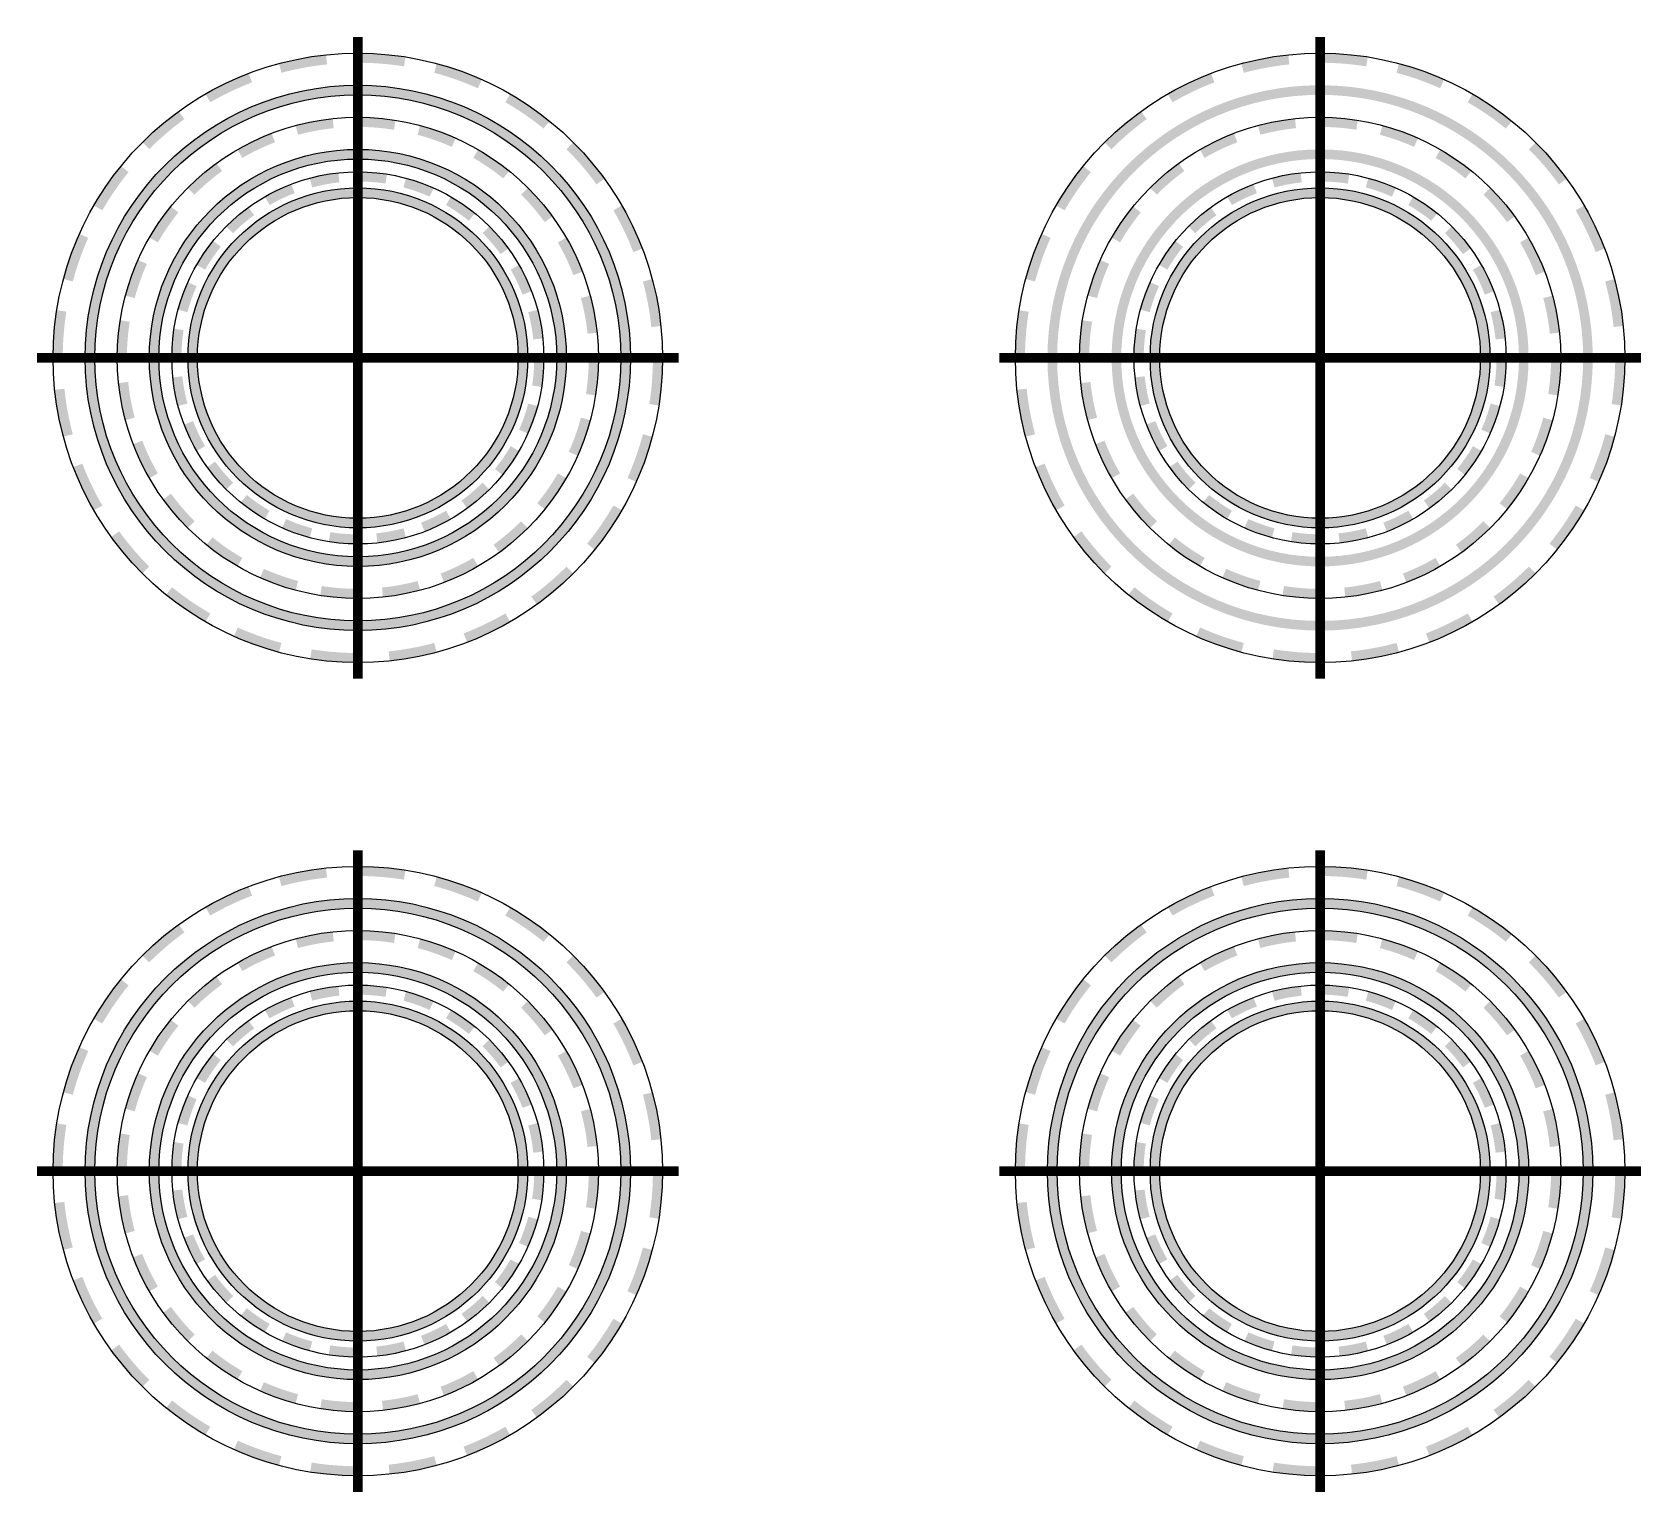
# Model space of a CAD drawing. Header units: millimetres. Extents: x 1408 to 8712, y 657 to 4836.
# Drawn here: x 1668 to 1919.5, y 1249 to 1477.3 of the extents above; entities that cross this region are included whole.
import ezdxf

# ---------------------------------------------------------------- set-up
doc = ezdxf.new("R2010")
doc.units = ezdxf.units.MM

msp = doc.modelspace()

# ---------------------------------------------------------------- hatches: boundary and pattern name
h = msp.add_hatch(color=1)
h.dxf.hatch_style = 1
h.paths.add_polyline_path([(1766.22, 1426.51), (1764.72, 1426.51, -0.03929), (1764.16, 1419.32), (1765.64, 1419.08, 0.03929)])
h.paths.add_polyline_path([(1764.61, 1438.81), (1763.16, 1438.42, -0.03929), (1764.47, 1431.32), (1765.96, 1431.48, 0.03929)])
h.paths.add_polyline_path([(1759.86, 1450.26), (1758.56, 1449.51, -0.03929), (1761.67, 1443), (1763.07, 1443.54, 0.03929)])
h.paths.add_polyline_path([(1752.31, 1460.1), (1751.25, 1459.04, -0.03929), (1755.94, 1453.55), (1757.15, 1454.43, 0.03929)])
h.paths.add_polyline_path([(1742.47, 1467.65), (1741.72, 1466.35, -0.03929), (1747.67, 1462.26), (1748.62, 1463.43, 0.03929)])
h.paths.add_polyline_path([(1731.02, 1472.39), (1730.63, 1470.95, -0.03929), (1737.43, 1468.54), (1738.04, 1469.91, 0.03929)])
h.paths.add_polyline_path([(1726.15, 1473.43, 0.03929), (1718.72, 1474.01), (1718.72, 1472.51, -0.03929), (1725.92, 1471.95)])
h.paths.add_polyline_path([(1713.76, 1473.75, 0.03929), (1706.43, 1472.39), (1706.82, 1470.95, -0.03929), (1713.92, 1472.26)])
h.paths.add_polyline_path([(1702.24, 1469.46), (1701.7, 1470.86, 0.03929), (1694.97, 1467.65), (1695.72, 1466.35, -0.03929)])
h.paths.add_polyline_path([(1691.69, 1463.73), (1690.8, 1464.94, 0.03929), (1685.14, 1460.1), (1686.2, 1459.04, -0.03929)])
h.paths.add_polyline_path([(1682.98, 1455.46), (1681.81, 1456.41, 0.03929), (1677.59, 1450.26), (1678.89, 1449.51, -0.03929)])
h.paths.add_polyline_path([(1676.7, 1445.22), (1675.33, 1445.83, 0.03929), (1672.84, 1438.81), (1674.29, 1438.42, -0.03929)])
h.paths.add_polyline_path([(1673.29, 1433.71), (1671.81, 1433.94, 0.03929), (1671.22, 1426.51), (1672.72, 1426.51, -0.03929)])
h.paths.add_polyline_path([(1672.98, 1421.7), (1671.48, 1421.55, 0.03929), (1672.84, 1414.22), (1674.29, 1414.61, -0.03929)])
h.paths.add_polyline_path([(1675.78, 1410.03), (1674.38, 1409.49, 0.03929), (1677.59, 1402.76), (1678.89, 1403.51, -0.03929)])
h.paths.add_polyline_path([(1681.51, 1399.48), (1680.3, 1398.59, 0.03929), (1685.14, 1392.93), (1686.2, 1393.99, -0.03929)])
h.paths.add_polyline_path([(1689.78, 1390.76), (1688.83, 1389.6, 0.03929), (1694.97, 1385.38), (1695.72, 1386.68, -0.03929)])
h.paths.add_polyline_path([(1706.82, 1382.08, -0.03929), (1700.01, 1384.49), (1699.4, 1383.12, 0.03929), (1706.43, 1380.63)])
h.paths.add_polyline_path([(1718.72, 1380.51, -0.03929), (1711.53, 1381.08), (1711.29, 1379.6, 0.03929), (1718.72, 1379.01)])
h.paths.add_polyline_path([(1731.02, 1380.63), (1730.63, 1382.08, -0.03929), (1723.53, 1380.77), (1723.69, 1379.27, 0.03929)])
h.paths.add_polyline_path([(1742.47, 1385.38), (1741.72, 1386.68, -0.03929), (1735.21, 1383.57), (1735.75, 1382.17, 0.03929)])
h.paths.add_polyline_path([(1752.31, 1392.93), (1751.25, 1393.99, -0.03929), (1745.76, 1389.3), (1746.64, 1388.08, 0.03929)])
h.paths.add_polyline_path([(1759.86, 1402.76), (1758.56, 1403.51, -0.03929), (1754.47, 1397.56), (1755.64, 1396.62, 0.03929)])
h.paths.add_polyline_path([(1764.61, 1414.22), (1763.16, 1414.61, -0.03929), (1760.75, 1407.8), (1762.12, 1407.19, 0.03929)])
h.paths.add_polyline_path([(1754.95, 1416.81), (1753.5, 1417.2, -0.03929), (1751.61, 1411.87), (1752.98, 1411.26, 0.03929)])
h.paths.add_polyline_path([(1751.2, 1407.76), (1749.9, 1408.51, -0.03929), (1746.7, 1403.86), (1747.87, 1402.91, 0.03929)])
h.paths.add_polyline_path([(1745.24, 1400), (1744.18, 1401.06, -0.03929), (1739.88, 1397.39), (1740.77, 1396.18, 0.03929)])
h.paths.add_polyline_path([(1736.72, 1395.34, -0.03929), (1731.63, 1392.9), (1732.16, 1391.5, 0.03929), (1737.47, 1394.04)])
h.paths.add_polyline_path([(1728.04, 1391.74, -0.03929), (1722.49, 1390.71), (1722.64, 1389.22, 0.03929), (1728.43, 1390.29)])
h.paths.add_polyline_path([(1718.72, 1390.51, -0.03929), (1713.09, 1390.96), (1712.86, 1389.47, 0.03929), (1718.72, 1389.01)])
h.paths.add_polyline_path([(1709.41, 1391.74, -0.03929), (1704.08, 1393.63), (1703.47, 1392.26, 0.03929), (1709.02, 1390.29)])
h.paths.add_polyline_path([(1696.07, 1398.54), (1695.12, 1397.37, 0.03929), (1699.97, 1394.04), (1700.72, 1395.34, -0.03929)])
h.paths.add_polyline_path([(1689.6, 1405.35), (1688.39, 1404.47, 0.03929), (1692.21, 1400), (1693.27, 1401.06, -0.03929)])
h.paths.add_polyline_path([(1685.12, 1413.61), (1683.72, 1413.07, 0.03929), (1686.25, 1407.76), (1687.55, 1408.51, -0.03929)])
h.paths.add_polyline_path([(1682.92, 1422.75), (1681.43, 1422.59, 0.03929), (1682.5, 1416.81), (1683.95, 1417.2, -0.03929)])
h.paths.add_polyline_path([(1683.17, 1432.14), (1681.69, 1432.38, 0.03929), (1681.22, 1426.51), (1682.72, 1426.51, -0.03929)])
h.paths.add_polyline_path([(1685.84, 1441.16), (1684.47, 1441.77, 0.03929), (1682.5, 1436.22), (1683.95, 1435.83, -0.03929)])
h.paths.add_polyline_path([(1690.75, 1449.17), (1689.58, 1450.11, 0.03929), (1686.25, 1445.26), (1687.55, 1444.51, -0.03929)])
h.paths.add_polyline_path([(1697.56, 1455.64), (1696.68, 1456.85, 0.03929), (1692.21, 1453.03), (1693.27, 1451.97, -0.03929)])
h.paths.add_polyline_path([(1705.82, 1460.12), (1705.29, 1461.52, 0.03929), (1699.97, 1458.99), (1700.72, 1457.69, -0.03929)])
h.paths.add_polyline_path([(1714.8, 1463.81, 0.03929), (1709.02, 1462.74), (1709.41, 1461.29, -0.03929), (1714.96, 1462.32)])
h.paths.add_polyline_path([(1724.59, 1463.55, 0.03929), (1718.72, 1464.01), (1718.72, 1462.51, -0.03929), (1724.36, 1462.07)])
h.paths.add_polyline_path([(1728.43, 1462.74), (1728.04, 1461.29, -0.03929), (1733.37, 1459.4), (1733.98, 1460.77, 0.03929)])
h.paths.add_polyline_path([(1737.47, 1458.99), (1736.72, 1457.69, -0.03929), (1741.38, 1454.49), (1742.32, 1455.66, 0.03929)])
h.paths.add_polyline_path([(1745.24, 1453.03), (1744.18, 1451.97, -0.03929), (1747.85, 1447.67), (1749.06, 1448.56, 0.03929)])
h.paths.add_polyline_path([(1751.2, 1445.26), (1749.9, 1444.51, -0.03929), (1752.33, 1439.41), (1753.73, 1439.95, 0.03929)])
h.paths.add_polyline_path([(1754.95, 1436.22), (1753.5, 1435.83, -0.03929), (1754.53, 1430.28), (1756.02, 1430.43, 0.03929)])
h.paths.add_polyline_path([(1756.22, 1426.51), (1754.72, 1426.51, -0.03929), (1754.28, 1420.88), (1755.76, 1420.65, 0.03929)])
h.paths.add_polyline_path([(1747.72, 1426.51), (1746.22, 1426.51, -0.03929), (1745.89, 1422.21), (1747.37, 1421.98, 0.03929)])
h.paths.add_polyline_path([(1746.74, 1434.02), (1745.29, 1433.63, -0.03929), (1746.07, 1429.39), (1747.57, 1429.54, 0.03929)])
h.paths.add_polyline_path([(1743.84, 1441.01), (1742.54, 1440.26, -0.03929), (1744.4, 1436.37), (1745.8, 1436.91, 0.03929)])
h.paths.add_polyline_path([(1739.23, 1447.02), (1738.17, 1445.96, -0.03929), (1740.97, 1442.68), (1742.19, 1443.56, 0.03929)])
h.paths.add_polyline_path([(1733.22, 1451.63), (1732.47, 1450.33, -0.03929), (1736.03, 1447.88), (1736.97, 1449.05, 0.03929)])
h.paths.add_polyline_path([(1730.52, 1453.01, 0.03929), (1726.23, 1454.53), (1725.84, 1453.08, -0.03929), (1729.91, 1451.64)])
h.paths.add_polyline_path([(1723.26, 1455.16, 0.03929), (1718.72, 1455.51), (1718.72, 1454.01, -0.03929), (1723.03, 1453.67)])
h.paths.add_polyline_path([(1715.69, 1455.35, 0.03929), (1711.22, 1454.53), (1711.61, 1453.08, -0.03929), (1715.85, 1453.86)])
h.paths.add_polyline_path([(1708.87, 1452.19), (1708.33, 1453.59, 0.03929), (1704.22, 1451.63), (1704.97, 1450.33, -0.03929)])
h.paths.add_polyline_path([(1702.56, 1448.76), (1701.68, 1449.97, 0.03929), (1698.22, 1447.02), (1699.28, 1445.96, -0.03929)])
h.paths.add_polyline_path([(1697.35, 1443.82), (1696.19, 1444.76, 0.03929), (1693.61, 1441.01), (1694.91, 1440.26, -0.03929)])
h.paths.add_polyline_path([(1693.6, 1437.7), (1692.23, 1438.31, 0.03929), (1690.71, 1434.02), (1692.16, 1433.63, -0.03929)])
h.paths.add_polyline_path([(1691.56, 1430.82), (1690.08, 1431.05, 0.03929), (1689.72, 1426.51), (1691.22, 1426.51, -0.03929)])
h.paths.add_polyline_path([(1691.37, 1423.64), (1689.88, 1423.48, 0.03929), (1690.71, 1419.01), (1692.16, 1419.4, -0.03929)])
h.paths.add_polyline_path([(1693.05, 1416.66), (1691.65, 1416.12, 0.03929), (1693.61, 1412.01), (1694.91, 1412.76, -0.03929)])
h.paths.add_polyline_path([(1696.48, 1410.35), (1695.26, 1409.47, 0.03929), (1698.22, 1406.01), (1699.28, 1407.07, -0.03929)])
h.paths.add_polyline_path([(1704.97, 1402.7, -0.03929), (1701.42, 1405.14), (1700.47, 1403.98, 0.03929), (1704.22, 1401.4)])
h.paths.add_polyline_path([(1707.54, 1401.39), (1706.93, 1400.02, 0.03929), (1711.22, 1398.5), (1711.61, 1399.95, -0.03929)])
h.paths.add_polyline_path([(1718.72, 1399.01, -0.03929), (1714.42, 1399.35), (1714.19, 1397.87, 0.03929), (1718.72, 1397.51)])
h.paths.add_polyline_path([(1725.84, 1399.95, -0.03929), (1721.6, 1399.16), (1721.76, 1397.67, 0.03929), (1726.23, 1398.5)])
h.paths.add_polyline_path([(1733.22, 1401.4), (1732.47, 1402.7, -0.03929), (1728.58, 1400.84), (1729.12, 1399.44, 0.03929)])
h.paths.add_polyline_path([(1739.23, 1406.01), (1738.17, 1407.07, -0.03929), (1734.89, 1404.27), (1735.77, 1403.05, 0.03929)])
h.paths.add_polyline_path([(1743.84, 1412.01), (1742.54, 1412.76, -0.03929), (1740.1, 1409.21), (1741.26, 1408.26, 0.03929)])
h.paths.add_polyline_path([(1746.74, 1419.01), (1745.29, 1419.4, -0.03929), (1743.85, 1415.33), (1745.22, 1414.72, 0.03929)])
h = msp.add_hatch(color=5)
h.dxf.hatch_style = 1
h.paths.add_polyline_path([(1914.61, 1414.22), (1913.16, 1414.61, -0.03929), (1910.75, 1407.8), (1912.12, 1407.19, 0.03929)])
h.paths.add_polyline_path([(1909.86, 1402.76), (1908.56, 1403.51, -0.03929), (1904.47, 1397.56), (1905.64, 1396.62, 0.03929)])
h.paths.add_polyline_path([(1916.22, 1426.51), (1914.72, 1426.51, -0.03929), (1914.16, 1419.32), (1915.64, 1419.08, 0.03929)])
h.paths.add_polyline_path([(1914.61, 1438.81), (1913.16, 1438.42, -0.03929), (1914.47, 1431.32), (1915.96, 1431.48, 0.03929)])
h.paths.add_polyline_path([(1909.86, 1450.26), (1908.56, 1449.51, -0.03929), (1911.67, 1443), (1913.07, 1443.54, 0.03929)])
h.paths.add_polyline_path([(1902.31, 1460.1), (1901.25, 1459.04, -0.03929), (1905.94, 1453.55), (1907.15, 1454.43, 0.03929)])
h.paths.add_polyline_path([(1892.47, 1467.65), (1891.72, 1466.35, -0.03929), (1897.67, 1462.26), (1898.62, 1463.43, 0.03929)])
h.paths.add_polyline_path([(1881.02, 1472.39), (1880.63, 1470.95, -0.03929), (1887.43, 1468.54), (1888.04, 1469.91, 0.03929)])
h.paths.add_polyline_path([(1876.15, 1473.43, 0.03929), (1868.72, 1474.01), (1868.72, 1472.51, -0.03929), (1875.92, 1471.95)])
h.paths.add_polyline_path([(1863.92, 1472.26), (1863.76, 1473.75, 0.03929), (1856.43, 1472.39), (1856.82, 1470.95, -0.03929)])
h.paths.add_polyline_path([(1852.24, 1469.46), (1851.7, 1470.86, 0.03929), (1844.97, 1467.65), (1845.72, 1466.35, -0.03929)])
h.paths.add_polyline_path([(1841.69, 1463.73), (1840.8, 1464.94, 0.03929), (1835.14, 1460.1), (1836.2, 1459.04, -0.03929)])
h.paths.add_polyline_path([(1832.98, 1455.46), (1831.81, 1456.41, 0.03929), (1827.59, 1450.26), (1828.89, 1449.51, -0.03929)])
h.paths.add_polyline_path([(1823.29, 1433.71), (1821.81, 1433.94, 0.03929), (1821.22, 1426.51), (1822.72, 1426.51, -0.03929)])
h.paths.add_polyline_path([(1826.7, 1445.22), (1825.33, 1445.83, 0.03929), (1822.84, 1438.81), (1824.29, 1438.42, -0.03929)])
h.paths.add_polyline_path([(1822.98, 1421.7), (1821.48, 1421.55, 0.03929), (1822.84, 1414.22), (1824.29, 1414.61, -0.03929)])
h.paths.add_polyline_path([(1825.78, 1410.03), (1824.38, 1409.49, 0.03929), (1827.59, 1402.76), (1828.89, 1403.51, -0.03929)])
h.paths.add_polyline_path([(1831.51, 1399.48), (1830.3, 1398.59, 0.03929), (1835.14, 1392.93), (1836.2, 1393.99, -0.03929)])
h.paths.add_polyline_path([(1839.78, 1390.76), (1838.83, 1389.6, 0.03929), (1844.97, 1385.38), (1845.72, 1386.68, -0.03929)])
h.paths.add_polyline_path([(1850.01, 1384.49), (1849.4, 1383.12, 0.03929), (1856.43, 1380.63), (1856.82, 1382.08, -0.03929)])
h.paths.add_polyline_path([(1868.72, 1380.51, -0.03929), (1861.53, 1381.08), (1861.29, 1379.6, 0.03929), (1868.72, 1379.01)])
h.paths.add_polyline_path([(1881.02, 1380.63), (1880.63, 1382.08, -0.03929), (1873.53, 1380.77), (1873.69, 1379.27, 0.03929)])
h.paths.add_polyline_path([(1892.47, 1385.38), (1891.72, 1386.68, -0.03929), (1885.21, 1383.57), (1885.75, 1382.17, 0.03929)])
h.paths.add_polyline_path([(1902.31, 1392.93), (1901.25, 1393.99, -0.03929), (1895.76, 1389.3), (1896.64, 1388.08, 0.03929)])
h.paths.add_polyline_path([(1904.95, 1416.81), (1903.5, 1417.2, -0.03929), (1901.61, 1411.87), (1902.98, 1411.26, 0.03929)])
h.paths.add_polyline_path([(1906.22, 1426.51), (1904.72, 1426.51, -0.03929), (1904.28, 1420.88), (1905.76, 1420.65, 0.03929)])
at = {"lineweight": 140}
h = msp.add_hatch(color=1, dxfattribs=at)
h.dxf.hatch_style = 1
h.paths.add_polyline_path([(1676.22, 1426.51, 1), (1761.22, 1426.51, 1)])
h.paths.add_polyline_path([(1759.72, 1426.51, -1), (1677.72, 1426.51, -1)], flags=16)
h.paths.add_polyline_path([(1756.22, 1426.51, -1), (1681.22, 1426.51, -1)], flags=0)
h.paths.add_polyline_path([(1751.22, 1426.51, -1), (1686.22, 1426.51, -1)], flags=0)
h.paths.add_polyline_path([(1749.72, 1426.51, -1), (1687.72, 1426.51, -1)], flags=0)
h.paths.add_polyline_path([(1747.72, 1426.51, -1), (1689.72, 1426.51, -1)], flags=0)
h.paths.add_polyline_path([(1745.22, 1426.51, -1), (1692.22, 1426.51, -1)], flags=0)
h.paths.add_polyline_path([(1743.72, 1426.51, -1), (1693.72, 1426.51, -1)], flags=0)
h = msp.add_hatch(color=5)
h.dxf.hatch_style = 1
h.paths.add_polyline_path([(1842.22, 1426.51, 1), (1895.22, 1426.51, 1)], flags=0)
h.paths.add_polyline_path([(1893.72, 1426.51, -1), (1843.72, 1426.51, -1)], flags=0)
h.paths.add_polyline_path([(1836.22, 1426.51, 1), (1901.22, 1426.51, 1)], flags=0)
h.paths.add_polyline_path([(1899.72, 1426.51, -1), (1837.72, 1426.51, -1)], flags=0)
h.paths.add_polyline_path([(1897.72, 1426.51, -1), (1839.72, 1426.51, -1)], flags=0)
h.paths.add_polyline_path([(1896.22, 1426.51, -1), (1841.22, 1426.51, -1)], flags=0)
h.paths.add_polyline_path([(1895.22, 1426.51, -1), (1842.22, 1426.51, -1)], flags=0)
h.paths.add_polyline_path([(1826.22, 1426.51, 1), (1911.22, 1426.51, 1)])
h.paths.add_polyline_path([(1909.72, 1426.51, -1), (1827.72, 1426.51, -1)], flags=16)
h.paths.add_polyline_path([(1906.22, 1426.51, -1), (1831.22, 1426.51, -1)], flags=0)
h.paths.add_polyline_path([(1904.72, 1426.51, -1), (1832.72, 1426.51, -1)], flags=0)
h.paths.add_polyline_path([(1901.22, 1426.51, -1), (1836.22, 1426.51, -1)], flags=0)
h = msp.add_hatch(color=5)
h.dxf.hatch_style = 1
h.paths.add_polyline_path([(1904.95, 1436.22), (1903.5, 1435.83, -0.03929), (1904.53, 1430.28), (1906.02, 1430.43, 0.03929)])
h.paths.add_polyline_path([(1901.2, 1445.26), (1899.9, 1444.51, -0.03929), (1902.33, 1439.41), (1903.73, 1439.95, 0.03929)])
h.paths.add_polyline_path([(1895.24, 1453.03), (1894.18, 1451.97, -0.03929), (1897.85, 1447.67), (1899.06, 1448.56, 0.03929)])
h.paths.add_polyline_path([(1887.47, 1458.99), (1886.72, 1457.69, -0.03929), (1891.38, 1454.49), (1892.32, 1455.66, 0.03929)])
h.paths.add_polyline_path([(1883.98, 1460.77, 0.03929), (1878.43, 1462.74), (1878.04, 1461.29, -0.03929), (1883.37, 1459.4)])
h.paths.add_polyline_path([(1874.59, 1463.55, 0.03929), (1868.72, 1464.01), (1868.72, 1462.51, -0.03929), (1874.36, 1462.07)])
h.paths.add_polyline_path([(1864.96, 1462.32), (1864.8, 1463.81, 0.03929), (1859.02, 1462.74), (1859.41, 1461.29, -0.03929)])
h.paths.add_polyline_path([(1855.82, 1460.12), (1855.29, 1461.52, 0.03929), (1849.97, 1458.99), (1850.72, 1457.69, -0.03929)])
h.paths.add_polyline_path([(1847.56, 1455.64), (1846.68, 1456.85, 0.03929), (1842.21, 1453.03), (1843.27, 1451.97, -0.03929)])
h.paths.add_polyline_path([(1840.75, 1449.17), (1839.58, 1450.11, 0.03929), (1836.25, 1445.26), (1837.55, 1444.51, -0.03929)])
h.paths.add_polyline_path([(1835.84, 1441.16), (1834.47, 1441.77, 0.03929), (1832.5, 1436.22), (1833.95, 1435.83, -0.03929)])
h.paths.add_polyline_path([(1833.17, 1432.14), (1831.69, 1432.38, 0.03929), (1831.22, 1426.51), (1832.72, 1426.51, -0.03929)])
h.paths.add_polyline_path([(1832.92, 1422.75), (1831.43, 1422.59, 0.03929), (1832.5, 1416.81), (1833.95, 1417.2, -0.03929)])
h.paths.add_polyline_path([(1835.12, 1413.61), (1833.72, 1413.07, 0.03929), (1836.25, 1407.76), (1837.55, 1408.51, -0.03929)])
h.paths.add_polyline_path([(1839.6, 1405.35), (1838.39, 1404.47, 0.03929), (1842.21, 1400), (1843.27, 1401.06, -0.03929)])
h.paths.add_polyline_path([(1846.07, 1398.54), (1845.12, 1397.37, 0.03929), (1849.97, 1394.04), (1850.72, 1395.34, -0.03929)])
h.paths.add_polyline_path([(1854.08, 1393.63), (1853.47, 1392.26, 0.03929), (1859.02, 1390.29), (1859.41, 1391.74, -0.03929)])
h.paths.add_polyline_path([(1868.72, 1390.51, -0.03929), (1863.09, 1390.96), (1862.86, 1389.47, 0.03929), (1868.72, 1389.01)])
h.paths.add_polyline_path([(1878.04, 1391.74, -0.03929), (1872.49, 1390.71), (1872.64, 1389.22, 0.03929), (1878.43, 1390.29)])
h.paths.add_polyline_path([(1887.47, 1394.04), (1886.72, 1395.34, -0.03929), (1881.63, 1392.9), (1882.16, 1391.5, 0.03929)])
h.paths.add_polyline_path([(1895.24, 1400), (1894.18, 1401.06, -0.03929), (1889.88, 1397.39), (1890.77, 1396.18, 0.03929)])
h.paths.add_polyline_path([(1901.2, 1407.76), (1899.9, 1408.51, -0.03929), (1896.7, 1403.86), (1897.87, 1402.91, 0.03929)])
h.paths.add_polyline_path([(1893.84, 1412.01), (1892.54, 1412.76, -0.03929), (1890.1, 1409.21), (1891.26, 1408.26, 0.03929)])
h.paths.add_polyline_path([(1889.23, 1406.01), (1888.17, 1407.07, -0.03929), (1884.89, 1404.27), (1885.77, 1403.05, 0.03929)])
h.paths.add_polyline_path([(1882.47, 1402.7, -0.03929), (1878.58, 1400.84), (1879.12, 1399.44, 0.03929), (1883.22, 1401.4)])
h.paths.add_polyline_path([(1875.84, 1399.95, -0.03929), (1871.6, 1399.16), (1871.76, 1397.67, 0.03929), (1876.23, 1398.5)])
h.paths.add_polyline_path([(1868.72, 1399.01, -0.03929), (1864.42, 1399.35), (1864.19, 1397.87, 0.03929), (1868.72, 1397.51)])
h.paths.add_polyline_path([(1861.61, 1399.95, -0.03929), (1857.54, 1401.39), (1856.93, 1400.02, 0.03929), (1861.22, 1398.5)])
h.paths.add_polyline_path([(1851.42, 1405.14), (1850.47, 1403.98, 0.03929), (1854.22, 1401.4), (1854.97, 1402.7, -0.03929)])
h.paths.add_polyline_path([(1846.48, 1410.35), (1845.26, 1409.47, 0.03929), (1848.22, 1406.01), (1849.28, 1407.07, -0.03929)])
h.paths.add_polyline_path([(1843.05, 1416.66), (1841.65, 1416.12, 0.03929), (1843.61, 1412.01), (1844.91, 1412.76, -0.03929)])
h.paths.add_polyline_path([(1841.37, 1423.64), (1839.88, 1423.48, 0.03929), (1840.71, 1419.01), (1842.16, 1419.4, -0.03929)])
h.paths.add_polyline_path([(1841.56, 1430.82), (1840.08, 1431.05, 0.03929), (1839.72, 1426.51), (1841.22, 1426.51, -0.03929)])
h.paths.add_polyline_path([(1843.6, 1437.7), (1842.23, 1438.31, 0.03929), (1840.71, 1434.02), (1842.16, 1433.63, -0.03929)])
h.paths.add_polyline_path([(1847.35, 1443.82), (1846.19, 1444.76, 0.03929), (1843.61, 1441.01), (1844.91, 1440.26, -0.03929)])
h.paths.add_polyline_path([(1852.56, 1448.76), (1851.68, 1449.97, 0.03929), (1848.22, 1447.02), (1849.28, 1445.96, -0.03929)])
h.paths.add_polyline_path([(1858.33, 1453.59, 0.03929), (1854.22, 1451.63), (1854.97, 1450.33, -0.03929), (1858.87, 1452.19)])
h.paths.add_polyline_path([(1865.69, 1455.35, 0.03929), (1861.22, 1454.53), (1861.61, 1453.08, -0.03929), (1865.85, 1453.86)])
h.paths.add_polyline_path([(1873.26, 1455.16, 0.03929), (1868.72, 1455.51), (1868.72, 1454.01, -0.03929), (1873.03, 1453.67)])
h.paths.add_polyline_path([(1876.23, 1454.53), (1875.84, 1453.08, -0.03929), (1879.91, 1451.64), (1880.52, 1453.01, 0.03929)])
h.paths.add_polyline_path([(1883.22, 1451.63), (1882.47, 1450.33, -0.03929), (1886.03, 1447.88), (1886.97, 1449.05, 0.03929)])
h.paths.add_polyline_path([(1889.23, 1447.02), (1888.17, 1445.96, -0.03929), (1890.97, 1442.68), (1892.19, 1443.56, 0.03929)])
h.paths.add_polyline_path([(1893.84, 1441.01), (1892.54, 1440.26, -0.03929), (1894.4, 1436.37), (1895.8, 1436.91, 0.03929)])
h.paths.add_polyline_path([(1896.74, 1434.02), (1895.29, 1433.63, -0.03929), (1896.07, 1429.39), (1897.57, 1429.54, 0.03929)])
h.paths.add_polyline_path([(1897.72, 1426.51), (1896.22, 1426.51, -0.03929), (1895.89, 1422.21), (1897.37, 1421.98, 0.03929)])
h.paths.add_polyline_path([(1896.74, 1419.01), (1895.29, 1419.4, -0.03929), (1893.85, 1415.33), (1895.22, 1414.72, 0.03929)])
h = msp.add_hatch(color=1, dxfattribs=at)
h.dxf.hatch_style = 1
h.paths.add_polyline_path([(1686.22, 1426.51, 1), (1751.22, 1426.51, 1)])
h.paths.add_polyline_path([(1749.72, 1426.51, -1), (1687.72, 1426.51, -1)], flags=16)
h.paths.add_polyline_path([(1747.72, 1426.51, -1), (1689.72, 1426.51, -1)], flags=0)
h.paths.add_polyline_path([(1745.22, 1426.51, -1), (1692.22, 1426.51, -1)], flags=0)
h.paths.add_polyline_path([(1743.72, 1426.51, -1), (1693.72, 1426.51, -1)], flags=0)
h = msp.add_hatch(color=5)
h.dxf.hatch_style = 1
h.paths.add_polyline_path([(1836.22, 1426.51, 1), (1901.22, 1426.51, 1)])
h.paths.add_polyline_path([(1899.72, 1426.51, -1), (1837.72, 1426.51, -1)], flags=16)
h.paths.add_polyline_path([(1897.72, 1426.51, -1), (1839.72, 1426.51, -1)], flags=0)
h.paths.add_polyline_path([(1896.22, 1426.51, -1), (1841.22, 1426.51, -1)], flags=0)
h.paths.add_polyline_path([(1895.22, 1426.51, -1), (1842.22, 1426.51, -1)], flags=0)
h.paths.add_polyline_path([(1893.72, 1426.51, -1), (1843.72, 1426.51, -1)], flags=0)
h.paths.add_polyline_path([(1842.22, 1426.51, 1), (1895.22, 1426.51, 1)], flags=0)
h = msp.add_hatch(color=1, dxfattribs=at)
h.dxf.hatch_style = 1
h.paths.add_polyline_path([(1692.22, 1426.51, 1), (1745.22, 1426.51, 1)])
h.paths.add_polyline_path([(1743.72, 1426.51, -1), (1693.72, 1426.51, -1)], flags=16)
h = msp.add_hatch(color=5)
h.dxf.hatch_style = 1
h.paths.add_polyline_path([(1895.22, 1426.51, 1), (1842.22, 1426.51, 1)])
h.paths.add_polyline_path([(1843.72, 1426.51, -1), (1893.72, 1426.51, -1)], flags=16)
h = msp.add_hatch(color=90)
h.dxf.hatch_style = 1
h.paths.add_polyline_path([(1766.22, 1299.76), (1764.72, 1299.76, -0.03929), (1764.16, 1292.56), (1765.64, 1292.33, 0.03929)])
h.paths.add_polyline_path([(1764.61, 1312.05), (1763.16, 1311.66, -0.03929), (1764.47, 1304.57), (1765.96, 1304.72, 0.03929)])
h.paths.add_polyline_path([(1759.86, 1323.51), (1758.56, 1322.76, -0.03929), (1761.67, 1316.24), (1763.07, 1316.78, 0.03929)])
h.paths.add_polyline_path([(1752.31, 1333.35), (1751.25, 1332.29, -0.03929), (1755.94, 1326.8), (1757.15, 1327.68, 0.03929)])
h.paths.add_polyline_path([(1742.47, 1340.9), (1741.72, 1339.6, -0.03929), (1747.67, 1335.51), (1748.62, 1336.67, 0.03929)])
h.paths.add_polyline_path([(1738.04, 1343.15, 0.03929), (1731.02, 1345.64), (1730.63, 1344.19, -0.03929), (1737.43, 1341.78)])
h.paths.add_polyline_path([(1726.15, 1346.67, 0.03929), (1718.72, 1347.26), (1718.72, 1345.76, -0.03929), (1725.92, 1345.19)])
h.paths.add_polyline_path([(1713.76, 1347, 0.03929), (1706.43, 1345.64), (1706.82, 1344.19, -0.03929), (1713.92, 1345.51)])
h.paths.add_polyline_path([(1702.24, 1342.7), (1701.7, 1344.1, 0.03929), (1694.97, 1340.9), (1695.72, 1339.6, -0.03929)])
h.paths.add_polyline_path([(1691.69, 1336.97), (1690.8, 1338.19, 0.03929), (1685.14, 1333.35), (1686.2, 1332.29, -0.03929)])
h.paths.add_polyline_path([(1682.98, 1328.71), (1681.81, 1329.65, 0.03929), (1677.59, 1323.51), (1678.89, 1322.76, -0.03929)])
h.paths.add_polyline_path([(1676.7, 1318.47), (1675.33, 1319.08, 0.03929), (1672.84, 1312.05), (1674.29, 1311.66, -0.03929)])
h.paths.add_polyline_path([(1673.29, 1306.96), (1671.81, 1307.19, 0.03929), (1671.22, 1299.76), (1672.72, 1299.76, -0.03929)])
h.paths.add_polyline_path([(1672.98, 1294.95), (1671.48, 1294.79, 0.03929), (1672.84, 1287.47), (1674.29, 1287.85, -0.03929)])
h.paths.add_polyline_path([(1675.78, 1283.27), (1674.38, 1282.74, 0.03929), (1677.59, 1276.01), (1678.89, 1276.76, -0.03929)])
h.paths.add_polyline_path([(1681.51, 1272.72), (1680.3, 1271.84, 0.03929), (1685.14, 1266.17), (1686.2, 1267.23, -0.03929)])
h.paths.add_polyline_path([(1689.78, 1264.01), (1688.83, 1262.84, 0.03929), (1694.97, 1258.62), (1695.72, 1259.92, -0.03929)])
h.paths.add_polyline_path([(1700.01, 1257.74), (1699.4, 1256.37, 0.03929), (1706.43, 1253.88), (1706.82, 1255.33, -0.03929)])
h.paths.add_polyline_path([(1718.72, 1253.76, -0.03929), (1711.53, 1254.33), (1711.29, 1252.84, 0.03929), (1718.72, 1252.26)])
h.paths.add_polyline_path([(1731.02, 1253.88), (1730.63, 1255.33, -0.03929), (1723.53, 1254.01), (1723.69, 1252.52, 0.03929)])
h.paths.add_polyline_path([(1742.47, 1258.62), (1741.72, 1259.92, -0.03929), (1735.21, 1256.81), (1735.75, 1255.41, 0.03929)])
h.paths.add_polyline_path([(1752.31, 1266.17), (1751.25, 1267.23, -0.03929), (1745.76, 1262.54), (1746.64, 1261.33, 0.03929)])
h.paths.add_polyline_path([(1759.86, 1276.01), (1758.56, 1276.76, -0.03929), (1754.47, 1270.81), (1755.64, 1269.87, 0.03929)])
h.paths.add_polyline_path([(1764.61, 1287.47), (1763.16, 1287.85, -0.03929), (1760.75, 1281.05), (1762.12, 1280.44, 0.03929)])
h.paths.add_polyline_path([(1754.95, 1290.05), (1753.5, 1290.44, -0.03929), (1751.61, 1285.12), (1752.98, 1284.51, 0.03929)])
h.paths.add_polyline_path([(1751.2, 1281.01), (1749.9, 1281.76, -0.03929), (1746.7, 1277.1), (1747.87, 1276.16, 0.03929)])
h.paths.add_polyline_path([(1745.24, 1273.24), (1744.18, 1274.3, -0.03929), (1739.88, 1270.63), (1740.77, 1269.42, 0.03929)])
h.paths.add_polyline_path([(1737.47, 1267.28), (1736.72, 1268.58, -0.03929), (1731.63, 1266.15), (1732.16, 1264.75, 0.03929)])
h.paths.add_polyline_path([(1728.43, 1263.54), (1728.04, 1264.99, -0.03929), (1722.49, 1263.96), (1722.64, 1262.46, 0.03929)])
h.paths.add_polyline_path([(1718.72, 1263.76, -0.03929), (1713.09, 1264.2), (1712.86, 1262.72, 0.03929), (1718.72, 1262.26)])
h.paths.add_polyline_path([(1709.41, 1264.99, -0.03929), (1704.08, 1266.87), (1703.47, 1265.5, 0.03929), (1709.02, 1263.54)])
h.paths.add_polyline_path([(1696.07, 1271.78), (1695.12, 1270.62, 0.03929), (1699.97, 1267.28), (1700.72, 1268.58, -0.03929)])
h.paths.add_polyline_path([(1689.6, 1278.6), (1688.39, 1277.72, 0.03929), (1692.21, 1273.24), (1693.27, 1274.3, -0.03929)])
h.paths.add_polyline_path([(1685.12, 1286.86), (1683.72, 1286.32, 0.03929), (1686.25, 1281.01), (1687.55, 1281.76, -0.03929)])
h.paths.add_polyline_path([(1682.92, 1296), (1681.43, 1295.84, 0.03929), (1682.5, 1290.05), (1683.95, 1290.44, -0.03929)])
h.paths.add_polyline_path([(1683.17, 1305.39), (1681.69, 1305.63, 0.03929), (1681.22, 1299.76), (1682.72, 1299.76, -0.03929)])
h.paths.add_polyline_path([(1685.84, 1314.4), (1684.47, 1315.01, 0.03929), (1682.5, 1309.47), (1683.95, 1309.08, -0.03929)])
h.paths.add_polyline_path([(1690.75, 1322.41), (1689.58, 1323.36, 0.03929), (1686.25, 1318.51), (1687.55, 1317.76, -0.03929)])
h.paths.add_polyline_path([(1697.56, 1328.88), (1696.68, 1330.1, 0.03929), (1692.21, 1326.28), (1693.27, 1325.22, -0.03929)])
h.paths.add_polyline_path([(1705.82, 1333.37), (1705.29, 1334.77, 0.03929), (1699.97, 1332.24), (1700.72, 1330.94, -0.03929)])
h.paths.add_polyline_path([(1714.8, 1337.05, 0.03929), (1709.02, 1335.98), (1709.41, 1334.53, -0.03929), (1714.96, 1335.56)])
h.paths.add_polyline_path([(1724.59, 1336.8, 0.03929), (1718.72, 1337.26), (1718.72, 1335.76, -0.03929), (1724.36, 1335.32)])
h.paths.add_polyline_path([(1728.43, 1335.98), (1728.04, 1334.53, -0.03929), (1733.37, 1332.65), (1733.98, 1334.02, 0.03929)])
h.paths.add_polyline_path([(1737.47, 1332.24), (1736.72, 1330.94, -0.03929), (1741.38, 1327.74), (1742.32, 1328.9, 0.03929)])
h.paths.add_polyline_path([(1745.24, 1326.28), (1744.18, 1325.22, -0.03929), (1747.85, 1320.92), (1749.06, 1321.8, 0.03929)])
h.paths.add_polyline_path([(1751.2, 1318.51), (1749.9, 1317.76, -0.03929), (1752.33, 1312.66), (1753.73, 1313.2, 0.03929)])
h.paths.add_polyline_path([(1754.95, 1309.47), (1753.5, 1309.08, -0.03929), (1754.53, 1303.52), (1756.02, 1303.68, 0.03929)])
h.paths.add_polyline_path([(1756.22, 1299.76), (1754.72, 1299.76, -0.03929), (1754.28, 1294.13), (1755.76, 1293.89, 0.03929)])
h.paths.add_polyline_path([(1747.72, 1299.76), (1746.22, 1299.76, -0.03929), (1745.89, 1295.46), (1747.37, 1295.22, 0.03929)])
h.paths.add_polyline_path([(1746.74, 1307.27), (1745.29, 1306.88, -0.03929), (1746.07, 1302.63), (1747.57, 1302.79, 0.03929)])
h.paths.add_polyline_path([(1743.84, 1314.26), (1742.54, 1313.51, -0.03929), (1744.4, 1309.61), (1745.8, 1310.15, 0.03929)])
h.paths.add_polyline_path([(1739.23, 1320.27), (1738.17, 1319.2, -0.03929), (1740.97, 1315.92), (1742.19, 1316.81, 0.03929)])
h.paths.add_polyline_path([(1736.97, 1322.3, 0.03929), (1733.22, 1324.87), (1732.47, 1323.58, -0.03929), (1736.03, 1321.13)])
h.paths.add_polyline_path([(1730.52, 1326.25, 0.03929), (1726.23, 1327.77), (1725.84, 1326.32, -0.03929), (1729.91, 1324.88)])
h.paths.add_polyline_path([(1723.26, 1328.4, 0.03929), (1718.72, 1328.76), (1718.72, 1327.26, -0.03929), (1723.03, 1326.92)])
h.paths.add_polyline_path([(1715.69, 1328.6, 0.03929), (1711.22, 1327.77), (1711.61, 1326.32, -0.03929), (1715.85, 1327.11)])
h.paths.add_polyline_path([(1708.87, 1325.43), (1708.33, 1326.83, 0.03929), (1704.22, 1324.87), (1704.97, 1323.58, -0.03929)])
h.paths.add_polyline_path([(1702.56, 1322.01), (1701.68, 1323.22, 0.03929), (1698.22, 1320.27), (1699.28, 1319.2, -0.03929)])
h.paths.add_polyline_path([(1697.35, 1317.07), (1696.19, 1318.01, 0.03929), (1693.61, 1314.26), (1694.91, 1313.51, -0.03929)])
h.paths.add_polyline_path([(1693.6, 1310.94), (1692.23, 1311.55, 0.03929), (1690.71, 1307.27), (1692.16, 1306.88, -0.03929)])
h.paths.add_polyline_path([(1691.56, 1304.06), (1690.08, 1304.3, 0.03929), (1689.72, 1299.76), (1691.22, 1299.76, -0.03929)])
h.paths.add_polyline_path([(1691.37, 1296.88), (1689.88, 1296.73, 0.03929), (1690.71, 1292.25), (1692.16, 1292.64, -0.03929)])
h.paths.add_polyline_path([(1693.05, 1289.9), (1691.65, 1289.37, 0.03929), (1693.61, 1285.26), (1694.91, 1286.01, -0.03929)])
h.paths.add_polyline_path([(1696.48, 1283.6), (1695.26, 1282.71, 0.03929), (1698.22, 1279.25), (1699.28, 1280.31, -0.03929)])
h.paths.add_polyline_path([(1701.42, 1278.39), (1700.47, 1277.22, 0.03929), (1704.22, 1274.64), (1704.97, 1275.94, -0.03929)])
h.paths.add_polyline_path([(1707.54, 1274.64), (1706.93, 1273.27, 0.03929), (1711.22, 1271.75), (1711.61, 1273.2, -0.03929)])
h.paths.add_polyline_path([(1718.72, 1272.26, -0.03929), (1714.42, 1272.6), (1714.19, 1271.12, 0.03929), (1718.72, 1270.76)])
h.paths.add_polyline_path([(1725.84, 1273.2, -0.03929), (1721.6, 1272.41), (1721.76, 1270.92, 0.03929), (1726.23, 1271.75)])
h.paths.add_polyline_path([(1733.22, 1274.64), (1732.47, 1275.94, -0.03929), (1728.58, 1274.09), (1729.12, 1272.69, 0.03929)])
h.paths.add_polyline_path([(1739.23, 1279.25), (1738.17, 1280.31, -0.03929), (1734.89, 1277.51), (1735.77, 1276.3, 0.03929)])
h.paths.add_polyline_path([(1743.84, 1285.26), (1742.54, 1286.01, -0.03929), (1740.1, 1282.45), (1741.26, 1281.51, 0.03929)])
h.paths.add_polyline_path([(1746.74, 1292.25), (1745.29, 1292.64, -0.03929), (1743.85, 1288.57), (1745.22, 1287.96, 0.03929)])
h = msp.add_hatch(color=1)
h.dxf.hatch_style = 1
h.paths.add_polyline_path([(1916.22, 1299.76), (1914.72, 1299.76, -0.03929), (1914.16, 1292.56), (1915.64, 1292.33, 0.03929)])
h.paths.add_polyline_path([(1914.61, 1312.05), (1913.16, 1311.66, -0.03929), (1914.47, 1304.57), (1915.96, 1304.72, 0.03929)])
h.paths.add_polyline_path([(1909.86, 1323.51), (1908.56, 1322.76, -0.03929), (1911.67, 1316.24), (1913.07, 1316.78, 0.03929)])
h.paths.add_polyline_path([(1902.31, 1333.35), (1901.25, 1332.29, -0.03929), (1905.94, 1326.8), (1907.15, 1327.68, 0.03929)])
h.paths.add_polyline_path([(1892.47, 1340.9), (1891.72, 1339.6, -0.03929), (1897.67, 1335.51), (1898.62, 1336.67, 0.03929)])
h.paths.add_polyline_path([(1881.02, 1345.64), (1880.63, 1344.19, -0.03929), (1887.43, 1341.78), (1888.04, 1343.15, 0.03929)])
h.paths.add_polyline_path([(1876.15, 1346.67, 0.03929), (1868.72, 1347.26), (1868.72, 1345.76, -0.03929), (1875.92, 1345.19)])
h.paths.add_polyline_path([(1863.76, 1347, 0.03929), (1856.43, 1345.64), (1856.82, 1344.19, -0.03929), (1863.92, 1345.51)])
h.paths.add_polyline_path([(1852.24, 1342.7), (1851.7, 1344.1, 0.03929), (1844.97, 1340.9), (1845.72, 1339.6, -0.03929)])
h.paths.add_polyline_path([(1841.69, 1336.97), (1840.8, 1338.19, 0.03929), (1835.14, 1333.35), (1836.2, 1332.29, -0.03929)])
h.paths.add_polyline_path([(1832.98, 1328.71), (1831.81, 1329.65, 0.03929), (1827.59, 1323.51), (1828.89, 1322.76, -0.03929)])
h.paths.add_polyline_path([(1826.7, 1318.47), (1825.33, 1319.08, 0.03929), (1822.84, 1312.05), (1824.29, 1311.66, -0.03929)])
h.paths.add_polyline_path([(1823.29, 1306.96), (1821.81, 1307.19, 0.03929), (1821.22, 1299.76), (1822.72, 1299.76, -0.03929)])
h.paths.add_polyline_path([(1822.98, 1294.95), (1821.48, 1294.79, 0.03929), (1822.84, 1287.47), (1824.29, 1287.85, -0.03929)])
h.paths.add_polyline_path([(1825.78, 1283.27), (1824.38, 1282.74, 0.03929), (1827.59, 1276.01), (1828.89, 1276.76, -0.03929)])
h.paths.add_polyline_path([(1831.51, 1272.72), (1830.3, 1271.84, 0.03929), (1835.14, 1266.17), (1836.2, 1267.23, -0.03929)])
h.paths.add_polyline_path([(1839.78, 1264.01), (1838.83, 1262.84, 0.03929), (1844.97, 1258.62), (1845.72, 1259.92, -0.03929)])
h.paths.add_polyline_path([(1856.82, 1255.33, -0.03929), (1850.01, 1257.74), (1849.4, 1256.37, 0.03929), (1856.43, 1253.88)])
h.paths.add_polyline_path([(1868.72, 1253.76, -0.03929), (1861.53, 1254.33), (1861.29, 1252.84, 0.03929), (1868.72, 1252.26)])
h.paths.add_polyline_path([(1881.02, 1253.88), (1880.63, 1255.33, -0.03929), (1873.53, 1254.01), (1873.69, 1252.52, 0.03929)])
h.paths.add_polyline_path([(1892.47, 1258.62), (1891.72, 1259.92, -0.03929), (1885.21, 1256.81), (1885.75, 1255.41, 0.03929)])
h.paths.add_polyline_path([(1902.31, 1266.17), (1901.25, 1267.23, -0.03929), (1895.76, 1262.54), (1896.64, 1261.33, 0.03929)])
h.paths.add_polyline_path([(1909.86, 1276.01), (1908.56, 1276.76, -0.03929), (1904.47, 1270.81), (1905.64, 1269.87, 0.03929)])
h.paths.add_polyline_path([(1914.61, 1287.47), (1913.16, 1287.85, -0.03929), (1910.75, 1281.05), (1912.12, 1280.44, 0.03929)])
h.paths.add_polyline_path([(1904.95, 1290.05), (1903.5, 1290.44, -0.03929), (1901.61, 1285.12), (1902.98, 1284.51, 0.03929)])
h.paths.add_polyline_path([(1901.2, 1281.01), (1899.9, 1281.76, -0.03929), (1896.7, 1277.1), (1897.87, 1276.16, 0.03929)])
h.paths.add_polyline_path([(1895.24, 1273.24), (1894.18, 1274.3, -0.03929), (1889.88, 1270.63), (1890.77, 1269.42, 0.03929)])
h.paths.add_polyline_path([(1886.72, 1268.58, -0.03929), (1881.63, 1266.15), (1882.16, 1264.75, 0.03929), (1887.47, 1267.28)])
h.paths.add_polyline_path([(1878.04, 1264.99, -0.03929), (1872.49, 1263.96), (1872.64, 1262.46, 0.03929), (1878.43, 1263.54)])
h.paths.add_polyline_path([(1868.72, 1263.76, -0.03929), (1863.09, 1264.2), (1862.86, 1262.72, 0.03929), (1868.72, 1262.26)])
h.paths.add_polyline_path([(1859.41, 1264.99, -0.03929), (1854.08, 1266.87), (1853.47, 1265.5, 0.03929), (1859.02, 1263.54)])
h.paths.add_polyline_path([(1846.07, 1271.78), (1845.12, 1270.62, 0.03929), (1849.97, 1267.28), (1850.72, 1268.58, -0.03929)])
h.paths.add_polyline_path([(1839.6, 1278.6), (1838.39, 1277.72, 0.03929), (1842.21, 1273.24), (1843.27, 1274.3, -0.03929)])
h.paths.add_polyline_path([(1835.12, 1286.86), (1833.72, 1286.32, 0.03929), (1836.25, 1281.01), (1837.55, 1281.76, -0.03929)])
h.paths.add_polyline_path([(1832.92, 1296), (1831.43, 1295.84, 0.03929), (1832.5, 1290.05), (1833.95, 1290.44, -0.03929)])
h.paths.add_polyline_path([(1833.17, 1305.39), (1831.69, 1305.63, 0.03929), (1831.22, 1299.76), (1832.72, 1299.76, -0.03929)])
h.paths.add_polyline_path([(1835.84, 1314.4), (1834.47, 1315.01, 0.03929), (1832.5, 1309.47), (1833.95, 1309.08, -0.03929)])
h.paths.add_polyline_path([(1840.75, 1322.41), (1839.58, 1323.36, 0.03929), (1836.25, 1318.51), (1837.55, 1317.76, -0.03929)])
h.paths.add_polyline_path([(1847.56, 1328.88), (1846.68, 1330.1, 0.03929), (1842.21, 1326.28), (1843.27, 1325.22, -0.03929)])
h.paths.add_polyline_path([(1855.82, 1333.37), (1855.29, 1334.77, 0.03929), (1849.97, 1332.24), (1850.72, 1330.94, -0.03929)])
h.paths.add_polyline_path([(1864.8, 1337.05, 0.03929), (1859.02, 1335.98), (1859.41, 1334.53, -0.03929), (1864.96, 1335.56)])
h.paths.add_polyline_path([(1874.59, 1336.8, 0.03929), (1868.72, 1337.26), (1868.72, 1335.76, -0.03929), (1874.36, 1335.32)])
h.paths.add_polyline_path([(1878.43, 1335.98), (1878.04, 1334.53, -0.03929), (1883.37, 1332.65), (1883.98, 1334.02, 0.03929)])
h.paths.add_polyline_path([(1887.47, 1332.24), (1886.72, 1330.94, -0.03929), (1891.38, 1327.74), (1892.32, 1328.9, 0.03929)])
h.paths.add_polyline_path([(1895.24, 1326.28), (1894.18, 1325.22, -0.03929), (1897.85, 1320.92), (1899.06, 1321.8, 0.03929)])
h.paths.add_polyline_path([(1901.2, 1318.51), (1899.9, 1317.76, -0.03929), (1902.33, 1312.66), (1903.73, 1313.2, 0.03929)])
h.paths.add_polyline_path([(1904.95, 1309.47), (1903.5, 1309.08, -0.03929), (1904.53, 1303.52), (1906.02, 1303.68, 0.03929)])
h.paths.add_polyline_path([(1906.22, 1299.76), (1904.72, 1299.76, -0.03929), (1904.28, 1294.13), (1905.76, 1293.89, 0.03929)])
h.paths.add_polyline_path([(1897.72, 1299.76), (1896.22, 1299.76, -0.03929), (1895.89, 1295.46), (1897.37, 1295.22, 0.03929)])
h.paths.add_polyline_path([(1896.74, 1307.27), (1895.29, 1306.88, -0.03929), (1896.07, 1302.63), (1897.57, 1302.79, 0.03929)])
h.paths.add_polyline_path([(1893.84, 1314.26), (1892.54, 1313.51, -0.03929), (1894.4, 1309.61), (1895.8, 1310.15, 0.03929)])
h.paths.add_polyline_path([(1889.23, 1320.27), (1888.17, 1319.2, -0.03929), (1890.97, 1315.92), (1892.19, 1316.81, 0.03929)])
h.paths.add_polyline_path([(1883.22, 1324.87), (1882.47, 1323.58, -0.03929), (1886.03, 1321.13), (1886.97, 1322.3, 0.03929)])
h.paths.add_polyline_path([(1880.52, 1326.25, 0.03929), (1876.23, 1327.77), (1875.84, 1326.32, -0.03929), (1879.91, 1324.88)])
h.paths.add_polyline_path([(1873.26, 1328.4, 0.03929), (1868.72, 1328.76), (1868.72, 1327.26, -0.03929), (1873.03, 1326.92)])
h.paths.add_polyline_path([(1865.69, 1328.6, 0.03929), (1861.22, 1327.77), (1861.61, 1326.32, -0.03929), (1865.85, 1327.11)])
h.paths.add_polyline_path([(1858.87, 1325.43), (1858.33, 1326.83, 0.03929), (1854.22, 1324.87), (1854.97, 1323.58, -0.03929)])
h.paths.add_polyline_path([(1852.56, 1322.01), (1851.68, 1323.22, 0.03929), (1848.22, 1320.27), (1849.28, 1319.2, -0.03929)])
h.paths.add_polyline_path([(1847.35, 1317.07), (1846.19, 1318.01, 0.03929), (1843.61, 1314.26), (1844.91, 1313.51, -0.03929)])
h.paths.add_polyline_path([(1843.6, 1310.94), (1842.23, 1311.55, 0.03929), (1840.71, 1307.27), (1842.16, 1306.88, -0.03929)])
h.paths.add_polyline_path([(1841.56, 1304.06), (1840.08, 1304.3, 0.03929), (1839.72, 1299.76), (1841.22, 1299.76, -0.03929)])
h.paths.add_polyline_path([(1841.37, 1296.88), (1839.88, 1296.73, 0.03929), (1840.71, 1292.25), (1842.16, 1292.64, -0.03929)])
h.paths.add_polyline_path([(1843.05, 1289.9), (1841.65, 1289.37, 0.03929), (1843.61, 1285.26), (1844.91, 1286.01, -0.03929)])
h.paths.add_polyline_path([(1846.48, 1283.6), (1845.26, 1282.71, 0.03929), (1848.22, 1279.25), (1849.28, 1280.31, -0.03929)])
h.paths.add_polyline_path([(1854.97, 1275.94, -0.03929), (1851.42, 1278.39), (1850.47, 1277.22, 0.03929), (1854.22, 1274.64)])
h.paths.add_polyline_path([(1857.54, 1274.64), (1856.93, 1273.27, 0.03929), (1861.22, 1271.75), (1861.61, 1273.2, -0.03929)])
h.paths.add_polyline_path([(1868.72, 1272.26, -0.03929), (1864.42, 1272.6), (1864.19, 1271.12, 0.03929), (1868.72, 1270.76)])
h.paths.add_polyline_path([(1875.84, 1273.2, -0.03929), (1871.6, 1272.41), (1871.76, 1270.92, 0.03929), (1876.23, 1271.75)])
h.paths.add_polyline_path([(1883.22, 1274.64), (1882.47, 1275.94, -0.03929), (1878.58, 1274.09), (1879.12, 1272.69, 0.03929)])
h.paths.add_polyline_path([(1889.23, 1279.25), (1888.17, 1280.31, -0.03929), (1884.89, 1277.51), (1885.77, 1276.3, 0.03929)])
h.paths.add_polyline_path([(1893.84, 1285.26), (1892.54, 1286.01, -0.03929), (1890.1, 1282.45), (1891.26, 1281.51, 0.03929)])
h.paths.add_polyline_path([(1896.74, 1292.25), (1895.29, 1292.64, -0.03929), (1893.85, 1288.57), (1895.22, 1287.96, 0.03929)])
h = msp.add_hatch(color=3, dxfattribs=at)
h.dxf.hatch_style = 1
h.paths.add_polyline_path([(1676.22, 1299.76, 1), (1761.22, 1299.76, 1)])
h.paths.add_polyline_path([(1759.72, 1299.76, -1), (1677.72, 1299.76, -1)], flags=16)
h.paths.add_polyline_path([(1756.22, 1299.76, -1), (1681.22, 1299.76, -1)], flags=0)
h.paths.add_polyline_path([(1751.22, 1299.76, -1), (1686.22, 1299.76, -1)], flags=0)
h.paths.add_polyline_path([(1749.72, 1299.76, -1), (1687.72, 1299.76, -1)], flags=0)
h.paths.add_polyline_path([(1747.72, 1299.76, -1), (1689.72, 1299.76, -1)], flags=0)
h.paths.add_polyline_path([(1745.22, 1299.76, -1), (1692.22, 1299.76, -1)], flags=0)
h.paths.add_polyline_path([(1743.72, 1299.76, -1), (1693.72, 1299.76, -1)], flags=0)
h = msp.add_hatch(color=1, dxfattribs=at)
h.dxf.hatch_style = 1
h.paths.add_polyline_path([(1826.22, 1299.76, 1), (1911.22, 1299.76, 1)])
h.paths.add_polyline_path([(1909.72, 1299.76, -1), (1827.72, 1299.76, -1)], flags=16)
h.paths.add_polyline_path([(1906.22, 1299.76, -1), (1831.22, 1299.76, -1)], flags=0)
h.paths.add_polyline_path([(1901.22, 1299.76, -1), (1836.22, 1299.76, -1)], flags=0)
h.paths.add_polyline_path([(1899.72, 1299.76, -1), (1837.72, 1299.76, -1)], flags=0)
h.paths.add_polyline_path([(1897.72, 1299.76, -1), (1839.72, 1299.76, -1)], flags=0)
h.paths.add_polyline_path([(1895.22, 1299.76, -1), (1842.22, 1299.76, -1)], flags=0)
h.paths.add_polyline_path([(1893.72, 1299.76, -1), (1843.72, 1299.76, -1)], flags=0)
h = msp.add_hatch(color=3, dxfattribs=at)
h.dxf.hatch_style = 1
h.paths.add_polyline_path([(1686.22, 1299.76, 1), (1751.22, 1299.76, 1)])
h.paths.add_polyline_path([(1749.72, 1299.76, -1), (1687.72, 1299.76, -1)], flags=16)
h.paths.add_polyline_path([(1747.72, 1299.76, -1), (1689.72, 1299.76, -1)], flags=0)
h.paths.add_polyline_path([(1745.22, 1299.76, -1), (1692.22, 1299.76, -1)], flags=0)
h.paths.add_polyline_path([(1743.72, 1299.76, -1), (1693.72, 1299.76, -1)], flags=0)
h = msp.add_hatch(color=1, dxfattribs=at)
h.dxf.hatch_style = 1
h.paths.add_polyline_path([(1836.22, 1299.76, 1), (1901.22, 1299.76, 1)])
h.paths.add_polyline_path([(1899.72, 1299.76, -1), (1837.72, 1299.76, -1)], flags=16)
h.paths.add_polyline_path([(1897.72, 1299.76, -1), (1839.72, 1299.76, -1)], flags=0)
h.paths.add_polyline_path([(1895.22, 1299.76, -1), (1842.22, 1299.76, -1)], flags=0)
h.paths.add_polyline_path([(1893.72, 1299.76, -1), (1843.72, 1299.76, -1)], flags=0)
h = msp.add_hatch(color=3, dxfattribs=at)
h.dxf.hatch_style = 1
h.paths.add_polyline_path([(1692.22, 1299.76, 1), (1745.22, 1299.76, 1)])
h.paths.add_polyline_path([(1743.72, 1299.76, -1), (1693.72, 1299.76, -1)], flags=16)
h = msp.add_hatch(color=1, dxfattribs=at)
h.dxf.hatch_style = 1
h.paths.add_polyline_path([(1842.22, 1299.76, 1), (1895.22, 1299.76, 1)])
h.paths.add_polyline_path([(1893.72, 1299.76, -1), (1843.72, 1299.76, -1)], flags=16)

# ---------------------------------------------------------------- linework, layer by layer
at = {"color": 1, "lineweight": 140, "const_width": 1.5}
for points in [[(1718.72, 1426.51), (1718.72, 1476.51)], [(1718.72, 1426.51), (1668.72, 1426.51)], [(1718.72, 1426.51), (1768.72, 1426.51)], [(1718.72, 1426.51), (1718.72, 1376.51)], [(1868.72, 1299.76), (1868.72, 1349.76)], [(1868.72, 1299.76), (1818.72, 1299.76)], [(1868.72, 1299.76), (1918.72, 1299.76)], [(1868.72, 1299.76), (1868.72, 1249.76)]]:
    msp.add_lwpolyline(points, dxfattribs=at)
at = {"color": 5, "lineweight": 140, "const_width": 1.5}
for points in [[(1868.72, 1426.51), (1868.72, 1476.51)], [(1868.72, 1426.51), (1818.72, 1426.51)], [(1868.72, 1426.51), (1918.72, 1426.51)], [(1868.72, 1426.51), (1868.72, 1376.51)]]:
    msp.add_lwpolyline(points, dxfattribs=at)
at = {"color": 3, "lineweight": 140, "const_width": 1.5}
for points in [[(1718.72, 1299.76), (1718.72, 1349.76)], [(1718.72, 1299.76), (1668.72, 1299.76)], [(1718.72, 1299.76), (1768.72, 1299.76)], [(1718.72, 1299.76), (1718.72, 1249.76)]]:
    msp.add_lwpolyline(points, dxfattribs=at)
at = {"color": 1}
for centre, radius in [((1718.72, 1426.51), 47.5), ((1718.72, 1426.51), 42.5), ((1718.72, 1426.51), 41), ((1718.72, 1426.51), 37.5), ((1718.72, 1426.51), 32.5), ((1718.72, 1426.51), 31), ((1718.72, 1426.51), 29), ((1718.72, 1426.51), 26.5), ((1718.72, 1426.51), 25), ((1868.72, 1299.76), 47.5), ((1868.72, 1299.76), 42.5), ((1868.72, 1299.76), 41), ((1868.72, 1299.76), 37.5), ((1868.72, 1299.76), 32.5), ((1868.72, 1299.76), 31), ((1868.72, 1299.76), 29), ((1868.72, 1299.76), 26.5), ((1868.72, 1299.76), 25)]:
    msp.add_circle(centre, radius, dxfattribs=at)
at = {"color": 5}
for radius in [47.5, 37.5, 29, 26.5, 25]:
    msp.add_circle((1868.72, 1426.51), radius, dxfattribs=at)
at = {"color": 3}
for radius in [47.5, 42.5, 41, 37.5, 32.5, 31, 29, 26.5, 25]:
    msp.add_circle((1718.72, 1299.76), radius, dxfattribs=at)

doc.saveas('drawing.dxf')
